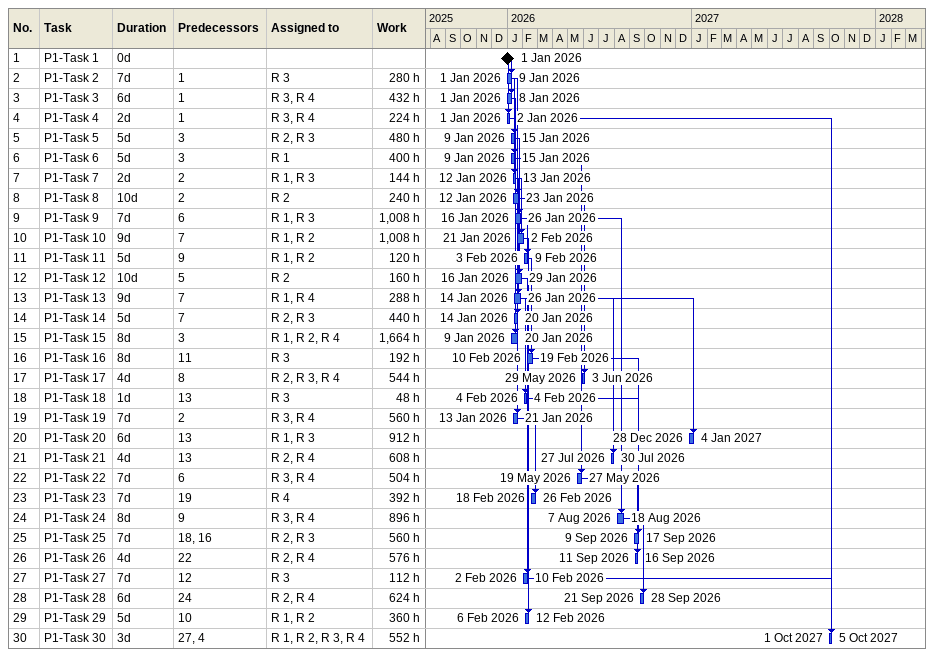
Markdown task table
| ID | Task | Duration | Start | Finish | Predecessors | Resources | Work (h) |
|---|---|---|---|---|---|---|---|
| 1 | P1-Task 1 | 0d | 2026-01-01 | 2026-01-01 |  |  |  |
| 2 | P1-Task 2 | 7d | 2026-01-01 | 2026-01-09 | 1 | R 3 | 280 |
| 3 | P1-Task 3 | 6d | 2026-01-01 | 2026-01-08 | 1 | R 3, R 4 | 432 |
| 4 | P1-Task 4 | 2d | 2026-01-01 | 2026-01-02 | 1 | R 3, R 4 | 224 |
| 5 | P1-Task 5 | 5d | 2026-01-09 | 2026-01-15 | 3 | R 2, R 3 | 480 |
| 6 | P1-Task 6 | 5d | 2026-01-09 | 2026-01-15 | 3 | R 1 | 400 |
| 7 | P1-Task 7 | 2d | 2026-01-12 | 2026-01-13 | 2 | R 1, R 3 | 144 |
| 8 | P1-Task 8 | 10d | 2026-01-12 | 2026-01-23 | 2 | R 2 | 240 |
| 9 | P1-Task 9 | 7d | 2026-01-16 | 2026-01-26 | 6 | R 1, R 3 | 1008 |
| 10 | P1-Task 10 | 9d | 2026-01-21 | 2026-02-02 | 7 | R 1, R 2 | 1008 |
| 11 | P1-Task 11 | 5d | 2026-02-03 | 2026-02-09 | 9 | R 1, R 2 | 120 |
| 12 | P1-Task 12 | 10d | 2026-01-16 | 2026-01-29 | 5 | R 2 | 160 |
| 13 | P1-Task 13 | 9d | 2026-01-14 | 2026-01-26 | 7 | R 1, R 4 | 288 |
| 14 | P1-Task 14 | 5d | 2026-01-14 | 2026-01-20 | 7 | R 2, R 3 | 440 |
| 15 | P1-Task 15 | 8d | 2026-01-09 | 2026-01-20 | 3 | R 1, R 2, R 4 | 1664 |
| 16 | P1-Task 16 | 8d | 2026-02-10 | 2026-02-19 | 11 | R 3 | 192 |
| 17 | P1-Task 17 | 4d | 2026-05-29 | 2026-06-03 | 8 | R 2, R 3, R 4 | 544 |
| 18 | P1-Task 18 | 1d | 2026-02-04 | 2026-02-04 | 13 | R 3 | 48 |
| 19 | P1-Task 19 | 7d | 2026-01-13 | 2026-01-21 | 2 | R 3, R 4 | 560 |
| 20 | P1-Task 20 | 6d | 2026-12-28 | 2027-01-04 | 13 | R 1, R 3 | 912 |
| 21 | P1-Task 21 | 4d | 2026-07-27 | 2026-07-30 | 13 | R 2, R 4 | 608 |
| 22 | P1-Task 22 | 7d | 2026-05-19 | 2026-05-27 | 6 | R 3, R 4 | 504 |
| 23 | P1-Task 23 | 7d | 2026-02-18 | 2026-02-26 | 19 | R 4 | 392 |
| 24 | P1-Task 24 | 8d | 2026-08-07 | 2026-08-18 | 9 | R 3, R 4 | 896 |
| 25 | P1-Task 25 | 7d | 2026-09-09 | 2026-09-17 | 18, 16 | R 2, R 3 | 560 |
| 26 | P1-Task 26 | 4d | 2026-09-11 | 2026-09-16 | 22 | R 2, R 4 | 576 |
| 27 | P1-Task 27 | 7d | 2026-02-02 | 2026-02-10 | 12 | R 3 | 112 |
| 28 | P1-Task 28 | 6d | 2026-09-21 | 2026-09-28 | 24 | R 2, R 4 | 624 |
| 29 | P1-Task 29 | 5d | 2026-02-06 | 2026-02-12 | 10 | R 1, R 2 | 360 |
| 30 | P1-Task 30 | 3d | 2027-10-01 | 2027-10-05 | 27, 4 | R 1, R 2, R 3, R 4 | 552 |
